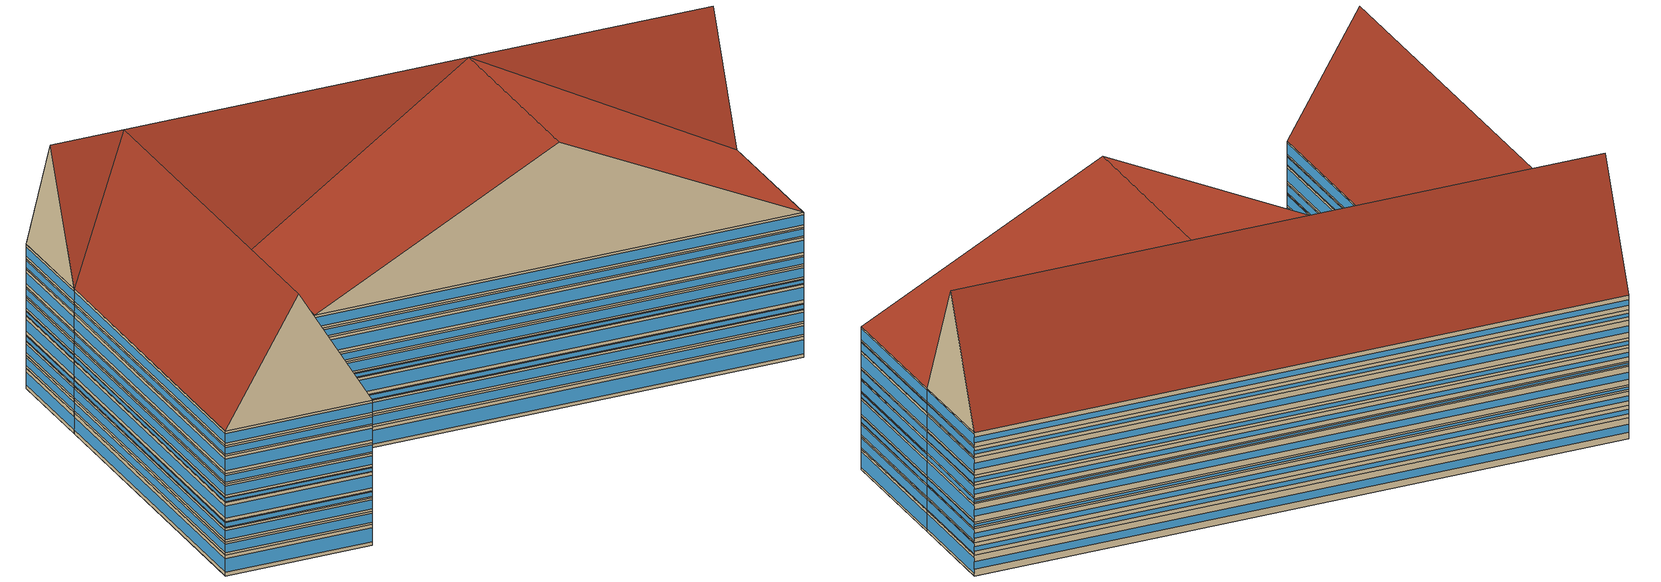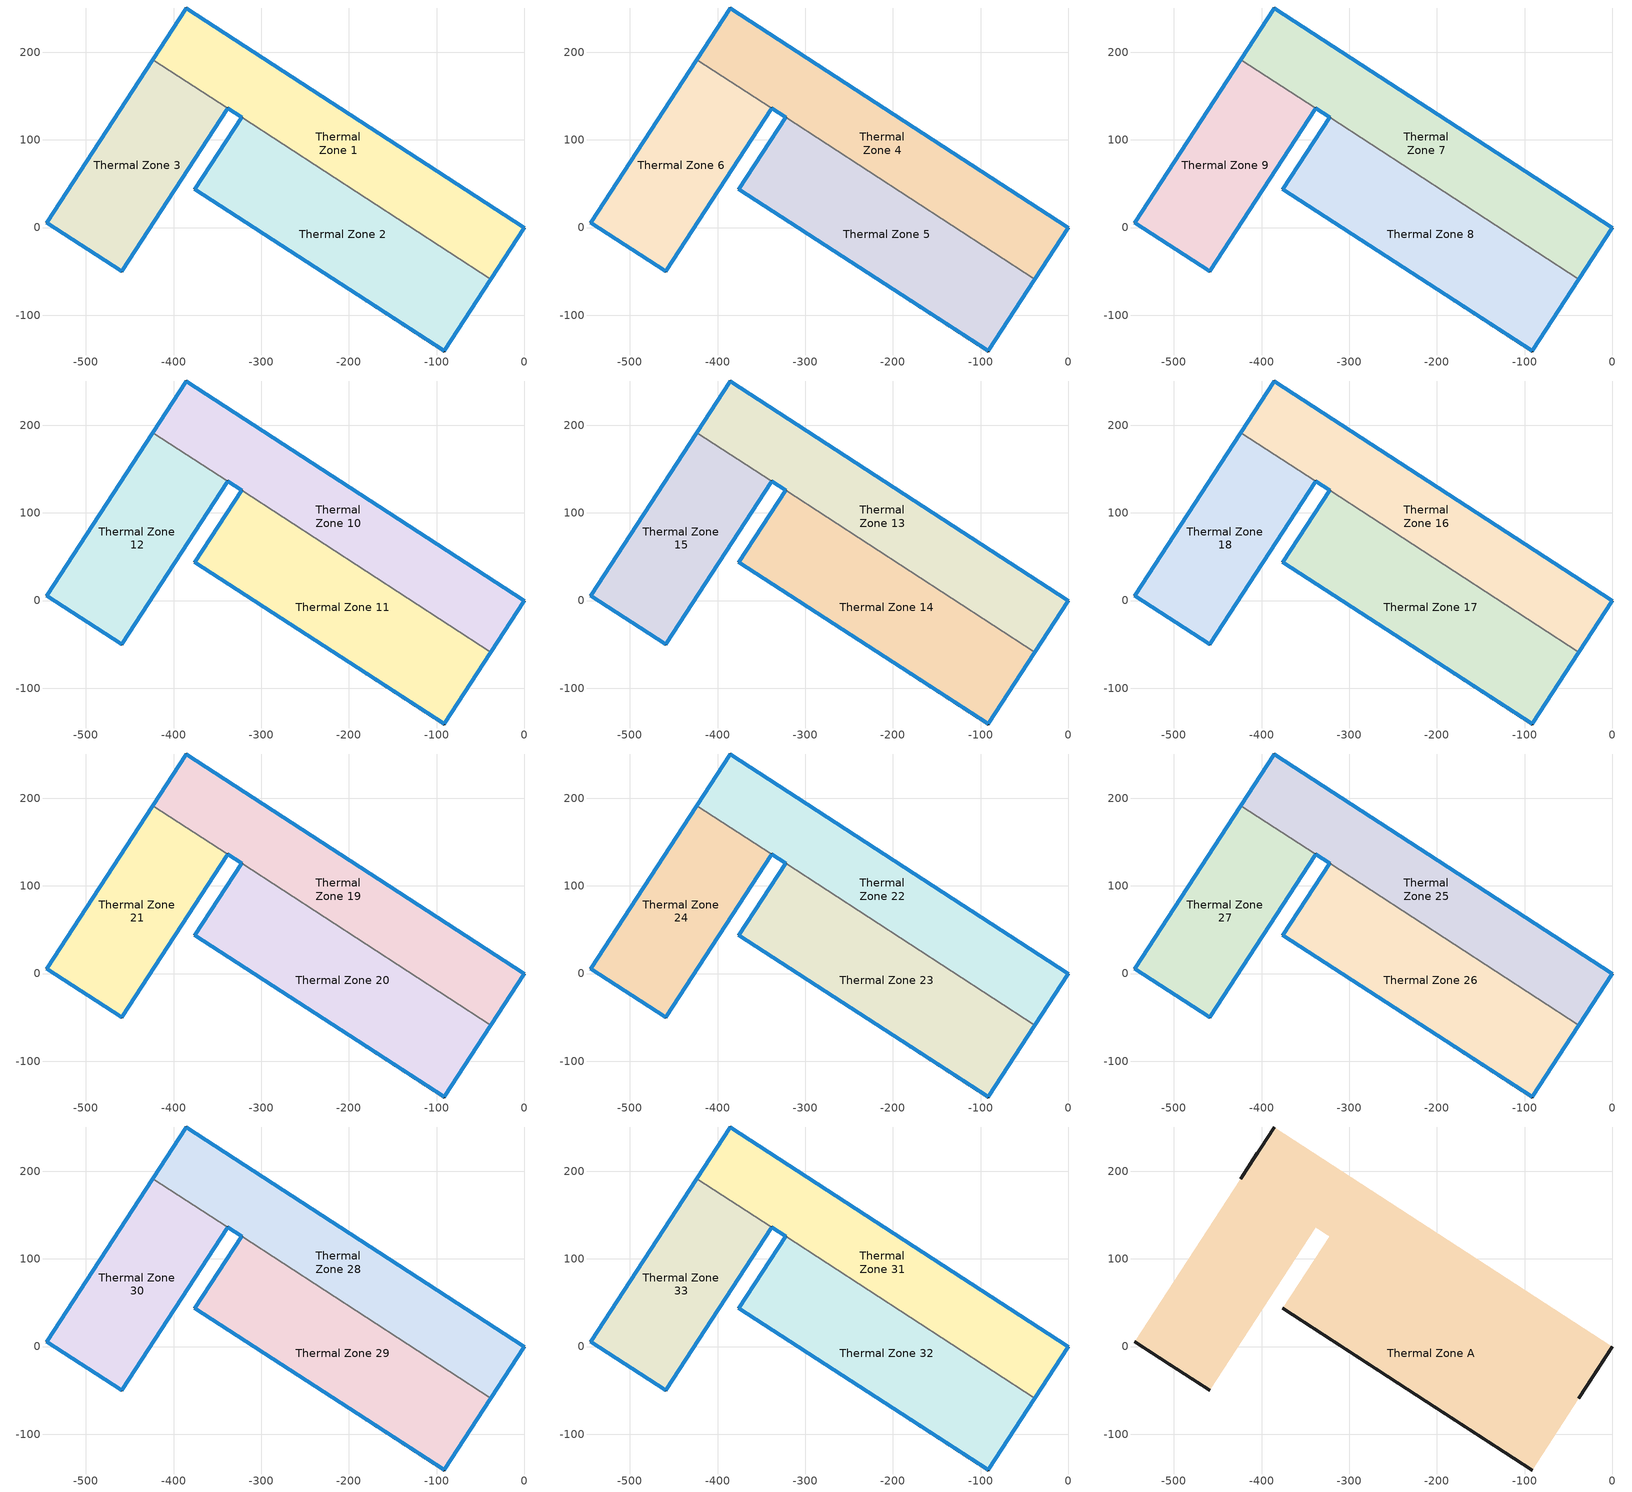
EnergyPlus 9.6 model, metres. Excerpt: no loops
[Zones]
Thermal Zone 1
 floor ground (ExtSlabCarpet): 0,0 -385.59,250.4 -423.76,191.63 -38.17,-58.77 z0
 wall outside (Ext Wall): -38.17,-58.77 0,0 -385.59,250.4 -423.76,191.63 / -338.27,136.11 -322.46,125.85 z0:14.65
 wall to Thermal Zone 2 (Interior Wall): -322.46,125.85 -38.17,-58.77 z0:14.65
 wall to Thermal Zone 3 (Interior Wall): -423.76,191.63 -338.27,136.11 z0:14.65
 window (Ext Window): -385.59,250.39 -423.75,191.64 z2.93:11.72; -338.26,136.11 -322.47,125.85 z2.49:12.16; -0.01,0.01 -385.58,250.4 z4.61:10.04; -38.16,-58.77 -0.01,-0.01 z1.98:12.67
Thermal Zone 2
 floor ground (ExtSlabCarpet): -38.17,-58.77 -322.46,125.85 -375.72,43.83 -91.43,-140.79 z0
 wall outside (Ext Wall): -322.46,125.85 -375.72,43.83 -91.43,-140.79 -38.17,-58.77 z0:14.65
 window (Ext Window): -322.47,125.84 -375.72,43.84 z2.93:11.72; -375.71,43.83 -91.44,-140.78 z2.49:12.16; -91.42,-140.78 -38.17,-58.78 z1.98:12.67
Thermal Zone 3
 floor ground (ExtSlabCarpet): -338.27,136.11 -423.76,191.63 -544.62,5.51 -459.14,-50 z0
 wall outside (Ext Wall): -423.76,191.63 -544.62,5.51 -459.14,-50 -338.27,136.11 z0:14.65
 window (Ext Window): -423.76,191.62 -544.62,5.52 z2.93:11.72; -544.61,5.51 -459.14,-50 z2.49:12.16; -459.13,-50 -338.28,136.11 z1.98:12.67
Thermal Zone 4
 floor to Thermal Zone 1 (Interior Floor): 0,0 -385.59,250.4 -423.76,191.63 -38.17,-58.77 z14.65
 wall outside (Ext Wall): -38.17,-58.77 0,0 -385.59,250.4 -423.76,191.63 / -338.27,136.11 -322.46,125.85 z14.65:23.74
 wall to Thermal Zone 5 (Interior Wall): -322.46,125.85 -38.17,-58.77 z14.65:23.74
 wall to Thermal Zone 6 (Interior Wall): -423.76,191.63 -338.27,136.11 z14.65:23.74
 window (Ext Window): -385.59,250.39 -423.75,191.64 z16.47:21.92; -338.26,136.11 -322.47,125.85 z16.2:22.19; -0.01,0.01 -385.58,250.4 z17.51:20.88; -38.16,-58.77 -0.01,-0.01 z15.88:22.51
Thermal Zone 5
 floor to Thermal Zone 2 (Interior Floor): -38.17,-58.77 -322.46,125.85 -375.72,43.83 -91.43,-140.79 z14.65
 wall outside (Ext Wall): -322.46,125.85 -375.72,43.83 -91.43,-140.79 -38.17,-58.77 z14.65:23.74
 window (Ext Window): -322.47,125.84 -375.72,43.84 z16.47:21.92; -375.71,43.83 -91.44,-140.78 z16.2:22.19; -91.42,-140.78 -38.17,-58.78 z15.88:22.51
Thermal Zone 6
 floor to Thermal Zone 3 (Interior Floor): -338.27,136.11 -423.76,191.63 -544.62,5.51 -459.14,-50 z14.65
 wall outside (Ext Wall): -423.76,191.63 -544.62,5.51 -459.14,-50 -338.27,136.11 z14.65:23.74
 window (Ext Window): -423.76,191.62 -544.62,5.52 z16.47:21.92; -544.61,5.51 -459.14,-50 z16.2:22.19; -459.13,-50 -338.28,136.11 z15.88:22.51
Thermal Zone 7
 floor to Thermal Zone 4 (Interior Floor): 0,0 -385.59,250.4 -423.76,191.63 -38.17,-58.77 z23.74
 wall outside (Ext Wall): -38.17,-58.77 0,0 -385.59,250.4 -423.76,191.63 / -338.27,136.11 -322.46,125.85 z23.74:33.35
 wall to Thermal Zone 8 (Interior Wall): -322.46,125.85 -38.17,-58.77 z23.74:33.35
 wall to Thermal Zone 9 (Interior Wall): -423.76,191.63 -338.27,136.11 z23.74:33.35
 window (Ext Window): -385.59,250.39 -423.75,191.64 z25.66:31.43; -338.26,136.11 -322.47,125.85 z25.37:31.72; -0.01,0.01 -385.58,250.4 z26.77:30.32; -38.16,-58.77 -0.01,-0.01 z25.04:32.05
Thermal Zone 8
 floor to Thermal Zone 5 (Interior Floor): -38.17,-58.77 -322.46,125.85 -375.72,43.83 -91.43,-140.79 z23.74
 wall outside (Ext Wall): -322.46,125.85 -375.72,43.83 -91.43,-140.79 -38.17,-58.77 z23.74:33.35
 window (Ext Window): -322.47,125.84 -375.72,43.84 z25.66:31.43; -375.71,43.83 -91.44,-140.78 z25.37:31.72; -91.42,-140.78 -38.17,-58.78 z25.04:32.05
Thermal Zone 9
 floor to Thermal Zone 6 (Interior Floor): -338.27,136.11 -423.76,191.63 -544.62,5.51 -459.14,-50 z23.74
 wall outside (Ext Wall): -423.76,191.63 -544.62,5.51 -459.14,-50 -338.27,136.11 z23.74:33.35
 window (Ext Window): -423.76,191.62 -544.62,5.52 z25.66:31.43; -544.61,5.51 -459.14,-50 z25.37:31.72; -459.13,-50 -338.28,136.11 z25.04:32.05
Thermal Zone 10
 floor to Thermal Zone 7 (Interior Floor): 0,0 -385.59,250.4 -423.76,191.63 -38.17,-58.77 z33.35
 wall outside (Ext Wall): -38.17,-58.77 0,0 -385.59,250.4 -423.76,191.63 / -338.27,136.11 -322.46,125.85 z33.35:38.03
 wall to Thermal Zone 11 (Interior Wall): -322.46,125.85 -38.17,-58.77 z33.35:38.03
 wall to Thermal Zone 12 (Interior Wall): -423.76,191.63 -338.27,136.11 z33.35:38.03
 window (Ext Window): -385.59,250.39 -423.75,191.64 z34.29:37.09; -338.26,136.11 -322.47,125.85 z34.15:37.23; -0.01,0.01 -385.58,250.4 z34.82:36.56; -38.16,-58.77 -0.01,-0.01 z33.98:37.4
Thermal Zone 11
 floor to Thermal Zone 8 (Interior Floor): -38.17,-58.77 -322.46,125.85 -375.72,43.83 -91.43,-140.79 z33.35
 wall outside (Ext Wall): -322.46,125.85 -375.72,43.83 -91.43,-140.79 -38.17,-58.77 z33.35:38.03
 window (Ext Window): -322.47,125.84 -375.72,43.84 z34.29:37.09; -375.71,43.83 -91.44,-140.78 z34.15:37.23; -91.42,-140.78 -38.17,-58.78 z33.98:37.4
Thermal Zone 12
 floor to Thermal Zone 9 (Interior Floor): -338.27,136.11 -423.76,191.63 -544.62,5.51 -459.14,-50 z33.35
 wall outside (Ext Wall): -423.76,191.63 -544.62,5.51 -459.14,-50 -338.27,136.11 z33.35:38.03
 window (Ext Window): -423.76,191.62 -544.62,5.52 z34.29:37.09; -544.61,5.51 -459.14,-50 z34.15:37.23; -459.13,-50 -338.28,136.11 z33.98:37.4
Thermal Zone 13
 floor to Thermal Zone 10 (Interior Floor): 0,0 -385.59,250.4 -423.76,191.63 -38.17,-58.77 z38.03
 wall outside (Ext Wall): -38.17,-58.77 0,0 -385.59,250.4 -423.76,191.63 / -338.27,136.11 -322.46,125.85 z38.03:51.22
 wall to Thermal Zone 14 (Interior Wall): -322.46,125.85 -38.17,-58.77 z38.03:51.22
 wall to Thermal Zone 15 (Interior Wall): -423.76,191.63 -338.27,136.11 z38.03:51.22
 window (Ext Window): -385.59,250.39 -423.75,191.64 z40.67:48.58; -338.26,136.11 -322.47,125.85 z40.27:48.98; -0.01,0.01 -385.58,250.4 z42.18:47.07; -38.16,-58.77 -0.01,-0.01 z39.81:49.44
Thermal Zone 14
 floor to Thermal Zone 11 (Interior Floor): -38.17,-58.77 -322.46,125.85 -375.72,43.83 -91.43,-140.79 z38.03
 wall outside (Ext Wall): -322.46,125.85 -375.72,43.83 -91.43,-140.79 -38.17,-58.77 z38.03:51.22
 window (Ext Window): -322.47,125.84 -375.72,43.84 z40.67:48.58; -375.71,43.83 -91.44,-140.78 z40.27:48.98; -91.42,-140.78 -38.17,-58.78 z39.81:49.44
Thermal Zone 15
 floor to Thermal Zone 12 (Interior Floor): -338.27,136.11 -423.76,191.63 -544.62,5.51 -459.14,-50 z38.03
 wall outside (Ext Wall): -423.76,191.63 -544.62,5.51 -459.14,-50 -338.27,136.11 z38.03:51.22
 window (Ext Window): -423.76,191.62 -544.62,5.52 z40.67:48.58; -544.61,5.51 -459.14,-50 z40.27:48.98; -459.13,-50 -338.28,136.11 z39.81:49.44
Thermal Zone 16
 floor to Thermal Zone 13 (Interior Floor): 0,0 -385.59,250.4 -423.76,191.63 -38.17,-58.77 z51.22
 wall outside (Ext Wall): -38.17,-58.77 0,0 -385.59,250.4 -423.76,191.63 / -338.27,136.11 -322.46,125.85 z51.22:54.92
 wall to Thermal Zone 17 (Interior Wall): -322.46,125.85 -38.17,-58.77 z51.22:54.92
 wall to Thermal Zone 18 (Interior Wall): -423.76,191.63 -338.27,136.11 z51.22:54.92
 window (Ext Window): -385.59,250.39 -423.75,191.64 z51.96:54.18; -338.26,136.11 -322.47,125.85 z51.85:54.29; -0.01,0.01 -385.58,250.4 z52.39:53.75; -38.16,-58.77 -0.01,-0.01 z51.72:54.42
Thermal Zone 17
 floor to Thermal Zone 14 (Interior Floor): -38.17,-58.77 -322.46,125.85 -375.72,43.83 -91.43,-140.79 z51.22
 wall outside (Ext Wall): -322.46,125.85 -375.72,43.83 -91.43,-140.79 -38.17,-58.77 z51.22:54.92
 window (Ext Window): -322.47,125.84 -375.72,43.84 z51.96:54.18; -375.71,43.83 -91.44,-140.78 z51.85:54.29; -91.42,-140.78 -38.17,-58.78 z51.72:54.42
Thermal Zone 18
 floor to Thermal Zone 15 (Interior Floor): -338.27,136.11 -423.76,191.63 -544.62,5.51 -459.14,-50 z51.22
 wall outside (Ext Wall): -423.76,191.63 -544.62,5.51 -459.14,-50 -338.27,136.11 z51.22:54.92
 window (Ext Window): -423.76,191.62 -544.62,5.52 z51.96:54.18; -544.61,5.51 -459.14,-50 z51.85:54.29; -459.13,-50 -338.28,136.11 z51.72:54.42
Thermal Zone 19
 floor to Thermal Zone 16 (Interior Floor): 0,0 -385.59,250.4 -423.76,191.63 -38.17,-58.77 z54.92
 wall outside (Ext Wall): -38.17,-58.77 0,0 -385.59,250.4 -423.76,191.63 / -338.27,136.11 -322.46,125.85 z54.92:64.27
 wall to Thermal Zone 20 (Interior Wall): -322.46,125.85 -38.17,-58.77 z54.92:64.27
 wall to Thermal Zone 21 (Interior Wall): -423.76,191.63 -338.27,136.11 z54.92:64.27
 window (Ext Window): -385.59,250.39 -423.75,191.64 z56.79:62.4; -338.26,136.11 -322.47,125.85 z56.51:62.68; -0.01,0.01 -385.58,250.4 z57.87:61.32; -38.16,-58.77 -0.01,-0.01 z56.18:63.01
Thermal Zone 20
 floor to Thermal Zone 17 (Interior Floor): -38.17,-58.77 -322.46,125.85 -375.72,43.83 -91.43,-140.79 z54.92
 wall outside (Ext Wall): -322.46,125.85 -375.72,43.83 -91.43,-140.79 -38.17,-58.77 z54.92:64.27
 window (Ext Window): -322.47,125.84 -375.72,43.84 z56.79:62.4; -375.71,43.83 -91.44,-140.78 z56.51:62.68; -91.42,-140.78 -38.17,-58.78 z56.18:63.01
Thermal Zone 21
 floor to Thermal Zone 18 (Interior Floor): -338.27,136.11 -423.76,191.63 -544.62,5.51 -459.14,-50 z54.92
 wall outside (Ext Wall): -423.76,191.63 -544.62,5.51 -459.14,-50 -338.27,136.11 z54.92:64.27
 window (Ext Window): -423.76,191.62 -544.62,5.52 z56.79:62.4; -544.61,5.51 -459.14,-50 z56.51:62.68; -459.13,-50 -338.28,136.11 z56.18:63.01
Thermal Zone 22
 floor to Thermal Zone 19 (Interior Floor): 0,0 -385.59,250.4 -423.76,191.63 -38.17,-58.77 z64.27
 wall outside (Ext Wall): -38.17,-58.77 0,0 -385.59,250.4 -423.76,191.63 / -338.27,136.11 -322.46,125.85 z64.27:71.54
 wall to Thermal Zone 23 (Interior Wall): -322.46,125.85 -38.17,-58.77 z64.27:71.54
 wall to Thermal Zone 24 (Interior Wall): -423.76,191.63 -338.27,136.11 z64.27:71.54
 window (Ext Window): -385.59,250.39 -423.75,191.64 z65.72:70.09; -338.26,136.11 -322.47,125.85 z65.51:70.3; -0.01,0.01 -385.58,250.4 z66.56:69.25; -38.16,-58.77 -0.01,-0.01 z65.25:70.56
Thermal Zone 23
 floor to Thermal Zone 20 (Interior Floor): -38.17,-58.77 -322.46,125.85 -375.72,43.83 -91.43,-140.79 z64.27
 wall outside (Ext Wall): -322.46,125.85 -375.72,43.83 -91.43,-140.79 -38.17,-58.77 z64.27:71.54
 window (Ext Window): -322.47,125.84 -375.72,43.84 z65.72:70.09; -375.71,43.83 -91.44,-140.78 z65.51:70.3; -91.42,-140.78 -38.17,-58.78 z65.25:70.56
Thermal Zone 24
 floor to Thermal Zone 21 (Interior Floor): -338.27,136.11 -423.76,191.63 -544.62,5.51 -459.14,-50 z64.27
 wall outside (Ext Wall): -423.76,191.63 -544.62,5.51 -459.14,-50 -338.27,136.11 z64.27:71.54
 window (Ext Window): -423.76,191.62 -544.62,5.52 z65.72:70.09; -544.61,5.51 -459.14,-50 z65.51:70.3; -459.13,-50 -338.28,136.11 z65.25:70.56
Thermal Zone 25
 floor to Thermal Zone 22 (Interior Floor): 0,0 -385.59,250.4 -423.76,191.63 -38.17,-58.77 z71.54
 wall outside (Ext Wall): -38.17,-58.77 0,0 -385.59,250.4 -423.76,191.63 / -338.27,136.11 -322.46,125.85 z71.54:83.93
 wall to Thermal Zone 26 (Interior Wall): -322.46,125.85 -38.17,-58.77 z71.54:83.93
 wall to Thermal Zone 27 (Interior Wall): -423.76,191.63 -338.27,136.11 z71.54:83.93
 window (Ext Window): -385.59,250.39 -423.75,191.64 z74.02:81.45; -338.26,136.11 -322.47,125.85 z73.65:81.82; -0.01,0.01 -385.58,250.4 z75.44:80.03; -38.16,-58.77 -0.01,-0.01 z73.21:82.26
Thermal Zone 26
 floor to Thermal Zone 23 (Interior Floor): -38.17,-58.77 -322.46,125.85 -375.72,43.83 -91.43,-140.79 z71.54
 wall outside (Ext Wall): -322.46,125.85 -375.72,43.83 -91.43,-140.79 -38.17,-58.77 z71.54:83.93
 window (Ext Window): -322.47,125.84 -375.72,43.84 z74.02:81.45; -375.71,43.83 -91.44,-140.78 z73.65:81.82; -91.42,-140.78 -38.17,-58.78 z73.21:82.26
Thermal Zone 27
 floor to Thermal Zone 24 (Interior Floor): -338.27,136.11 -423.76,191.63 -544.62,5.51 -459.14,-50 z71.54
 wall outside (Ext Wall): -423.76,191.63 -544.62,5.51 -459.14,-50 -338.27,136.11 z71.54:83.93
 window (Ext Window): -423.76,191.62 -544.62,5.52 z74.02:81.45; -544.61,5.51 -459.14,-50 z73.65:81.82; -459.13,-50 -338.28,136.11 z73.21:82.26
Thermal Zone 28
 floor to Thermal Zone 25 (Interior Floor): 0,0 -385.59,250.4 -423.76,191.63 -38.17,-58.77 z83.93
 wall outside (Ext Wall): -38.17,-58.77 0,0 -385.59,250.4 -423.76,191.63 / -338.27,136.11 -322.46,125.85 z83.93:91.13
 wall to Thermal Zone 29 (Interior Wall): -322.46,125.85 -38.17,-58.77 z83.93:91.13
 wall to Thermal Zone 30 (Interior Wall): -423.76,191.63 -338.27,136.11 z83.93:91.13
 window (Ext Window): -385.59,250.39 -423.75,191.64 z85.37:89.69; -338.26,136.11 -322.47,125.85 z85.15:89.91; -0.01,0.01 -385.58,250.4 z86.2:88.86; -38.16,-58.77 -0.01,-0.01 z84.9:90.16
Thermal Zone 29
 floor to Thermal Zone 26 (Interior Floor): -38.17,-58.77 -322.46,125.85 -375.72,43.83 -91.43,-140.79 z83.93
 wall outside (Ext Wall): -322.46,125.85 -375.72,43.83 -91.43,-140.79 -38.17,-58.77 z83.93:91.13
 window (Ext Window): -322.47,125.84 -375.72,43.84 z85.37:89.69; -375.71,43.83 -91.44,-140.78 z85.15:89.91; -91.42,-140.78 -38.17,-58.78 z84.9:90.16
Thermal Zone 30
 floor to Thermal Zone 27 (Interior Floor): -338.27,136.11 -423.76,191.63 -544.62,5.51 -459.14,-50 z83.93
 wall outside (Ext Wall): -423.76,191.63 -544.62,5.51 -459.14,-50 -338.27,136.11 z83.93:91.13
 window (Ext Window): -423.76,191.62 -544.62,5.52 z85.37:89.69; -544.61,5.51 -459.14,-50 z85.15:89.91; -459.13,-50 -338.28,136.11 z84.9:90.16
Thermal Zone 31
 floor to Thermal Zone 28 (Interior Floor): 0,0 -385.59,250.4 -423.76,191.63 -38.17,-58.77 z91.13
 wall outside (Ext Wall): -38.17,-58.77 0,0 -385.59,250.4 -423.76,191.63 / -338.27,136.11 -322.46,125.85 z91.13:101.46
 wall to Thermal Zone 32 (Interior Wall): -322.46,125.85 -38.17,-58.77 z91.13:101.46
 wall to Thermal Zone 33 (Interior Wall): -423.76,191.63 -338.27,136.11 z91.13:101.46
 window (Ext Window): -385.59,250.39 -423.75,191.64 z93.2:99.39; -338.26,136.11 -322.47,125.85 z92.89:99.7; -0.01,0.01 -385.58,250.4 z94.38:98.21; -38.16,-58.77 -0.01,-0.01 z92.52:100.07
Thermal Zone 32
 floor to Thermal Zone 29 (Interior Floor): -38.17,-58.77 -322.46,125.85 -375.72,43.83 -91.43,-140.79 z91.13
 wall outside (Ext Wall): -322.46,125.85 -375.72,43.83 -91.43,-140.79 -38.17,-58.77 z91.13:101.46
 window (Ext Window): -322.47,125.84 -375.72,43.84 z93.2:99.39; -375.71,43.83 -91.44,-140.78 z92.89:99.7; -91.42,-140.78 -38.17,-58.78 z92.52:100.07
Thermal Zone 33
 floor to Thermal Zone 30 (Interior Floor): -338.27,136.11 -423.76,191.63 -544.62,5.51 -459.14,-50 z91.13
 wall outside (Ext Wall): -423.76,191.63 -544.62,5.51 -459.14,-50 -338.27,136.11 z91.13:101.46
 window (Ext Window): -423.76,191.62 -544.62,5.52 z93.2:99.39; -544.61,5.51 -459.14,-50 z92.89:99.7; -459.13,-50 -338.28,136.11 z92.52:100.07
Thermal Zone A
 floor to Thermal Zone 31 (Interior Floor): 0,0 -385.59,250.4 -423.76,191.63 -38.17,-58.77 z101.46
 floor to Thermal Zone 32 (Interior Floor): -38.17,-58.77 -322.46,125.85 -375.72,43.83 -91.43,-140.79 z101.46
 floor to Thermal Zone 33 (Interior Floor): -338.27,136.11 -423.76,191.63 -544.62,5.51 -459.14,-50 z101.46
 wall outside (Ext Wall): -385.59,250.4,101.46 -423.76,191.63,101.46 -404.67,221.02,186.42; 0,0,101.46 -19.08,-29.39,186.42 -38.17,-58.77,101.46; -233.57,-48.48,186.42 -375.72,43.83,101.46 -91.43,-140.79,101.46; -459.14,-50,101.46 -501.87,-22.25,186.42 -544.62,5.51,101.46
 roof outside (Ext Roof): 0,0,101.46 -385.59,250.4,101.46 -404.67,221.02,186.42 -19.08,-29.39,186.42; -19.08,-29.39,186.42 -161.23,62.92,186.42 -38.17,-58.77,101.46; -361.92,193.26,186.42 -404.67,221.02,186.42 -423.76,191.63,101.46; -161.23,62.92,186.42 -361.92,193.26,186.42 -338.27,136.11,101.46 -322.46,125.85,101.46; -38.17,-58.77,101.46 -161.23,62.92,186.42 -233.57,-48.48,186.42 -91.43,-140.79,101.46; -161.23,62.92,186.42 -322.46,125.85,101.46 -375.72,43.83,101.46 -233.57,-48.48,186.42; -338.27,136.11,101.46 -361.92,193.26,186.42 -501.87,-22.25,186.42 -459.14,-50,101.46; -361.92,193.26,186.42 -423.76,191.63,101.46 -544.62,5.51,101.46 -501.87,-22.25,186.42
[Building]
Building 1: North Axis {deg}=-0
[Site:Location]
Washington Dc Dulles IntL Ar: Latitude {deg}=38.98; Longitude {deg}=-77.47; Time Zone {hr}=-5; Elevation {m}=82
[SizingPeriod:DesignDay] Day of Month=21; Dry-Bulb Temperature Range Modifier Type=DefaultMultipliers; Barometric Pressure {Pa}=86790; Rain Indicator=No; Snow Indicator=No; Daylight Saving Time Indicator=No; Begin Environment Reset Mode=FullResetAtBeginEnvironment
Name | Month | Day Type | Maximum Dry-Bulb Temperature {C} | Daily Dry-Bulb Temperature Range {deltaC} | Humidity Condition Type | Wetbulb or DewPoint at Maximum Dry-Bulb {C} | Wind Speed {m/s} | Wind Direction {deg} | Solar Model Indicator | ASHRAE Clear Sky Optical Depth for Beam Irradiance (taub) | ASHRAE Clear Sky Optical Depth for Diffuse Irradiance (taud) | Enthalpy at Maximum Dry-Bulb {J/kg} | Sky Clearness
SALT-LAKE-CITY-IAP Ann Clg .4% Condns DB=>MWB | 7 | SummerDesignDay | 36.5 | 14.4 | Wetbulb | 17.1 | 5 | 340 | ASHRAETau | 0.339 | 2.366
SALT-LAKE-CITY-IAP Ann Clg .4% Condns DP=>MDB | 7 | SummerDesignDay | 22.5 | 14.4 | Dewpoint | 15.6 | 5 | 340 | ASHRAETau | 0.339 | 2.366
SALT-LAKE-CITY-IAP Ann Clg .4% Condns Enth=>MDB | 7 | SummerDesignDay | 30.8 | 14.4 | Enthalpy |  | 5 | 340 | ASHRAETau | 0.339 | 2.366 | 59300
SALT-LAKE-CITY-IAP Ann Clg .4% Condns WB=>MDB | 7 | SummerDesignDay | 31.2 | 14.4 | Wetbulb | 19 | 5 | 340 | ASHRAETau | 0.339 | 2.366
SALT-LAKE-CITY-IAP Ann Htg 99.6% Condns DB | 1 | WinterDesignDay | -12.4 | 0 | Wetbulb | -12.4 | 2.6 | 140 | ASHRAEClearSky |  |  |  | 0
SALT-LAKE-CITY-IAP Ann Htg Wind 99.6% Condns WS=>MCDB | 1 | WinterDesignDay | 6.8 | 0 | Wetbulb | 6.8 | 12.4 | 140 | ASHRAEClearSky |  |  |  | 0
SALT-LAKE-CITY-IAP Ann Hum_n 99.6% Condns DP=>MCDB | 1 | WinterDesignDay | -10.7 | 0 | Dewpoint | -16.2 | 2.6 | 140 | ASHRAEClearSky |  |  |  | 0
[Material] Thermal Absorptance=0.9
Name | Roughness | Thickness m | Conductivity W/m-K | Density kg/m3 | Specific Heat J/kg-K | Solar Absorptance | Visible Absorptance
wall concrete | MediumRough | 0.03 | 0.5 | 2243 | 837 | 0.65 | 0.65
roof concrete | MediumRough | 0.05 | 0.5 | 2243 | 837 | 0.65 | 0.65
Wall Insulation [18]; Roof Insulation [18] | MediumRough | 0.1693 | 0.049 | 265 | 836.8 | 0.7 | 0.7
F16 Acoustic tile | MediumSmooth | 0.0191 | 0.06 | 368 | 590 | 0.3 | 0.3
M11 100mm lightweight concrete | MediumRough | 0.1016 | 0.53 | 1280 | 840 | 0.5 | 0.5
MAT-CC05 4 HW CONCRETE | Rough | 0.1016 | 1.311 | 2240 | 836.8 | 0.85 | 0.85
G01a 19mm gypsum board | MediumSmooth | 0.019 | 0.16 | 800 | 1090 | 0.4 | 0.4
[Material:AirGap]
Name | Thermal Resistance m2-K/W
F04 Wall air space resistance | 0.15
F05 Ceiling air space resistance | 0.18
[Material:NoMass]
CP02 CARPET PAD: Roughness=Smooth; Thermal Resistance m2-K/W=0.1; Thermal Absorptance=0.9; Solar Absorptance=0.8; Visible Absorptance=0.8
[WindowMaterial:SimpleGlazingSystem]
Window Material Simple Glazing System: U-Factor W/m2-K=1.8; Solar Heat Gain Coefficient=0.3
[Construction]
Ext Roof: roof concrete, Roof Insulation [18]
Ext Wall: wall concrete, Wall Insulation [18]
Ext Window: Window Material Simple Glazing System
ExtSlabCarpet: MAT-CC05 4 HW CONCRETE, CP02 CARPET PAD
Interior Floor: F16 Acoustic tile, F05 Ceiling air space resistance, M11 100mm lightweight concrete
Interior Wall: G01a 19mm gypsum board, F04 Wall air space resistance, G01a 19mm gypsum board
[Zone]
Thermal Zone 1; Thermal Zone 2; Thermal Zone 3: 213, 0, 0, 0, , 1, , , , , , Yes
Thermal Zone 4; Thermal Zone 5; Thermal Zone 6: 213, 0, 0, 14.65, , 1, , , , , , Yes
Thermal Zone 7; Thermal Zone 8; Thermal Zone 9: 213, 0, 0, 23.74, , 1, , , , , , Yes
Thermal Zone 10; Thermal Zone 11; Thermal Zone 12: 213, 0, 0, 33.35, , 1, , , , , , Yes
Thermal Zone 13; Thermal Zone 14; Thermal Zone 15: 213, 0, 0, 38.03, , 1, , , , , , Yes
Thermal Zone 16; Thermal Zone 17; Thermal Zone 18: 213, 0, 0, 51.22, , 1, , , , , , Yes
Thermal Zone 19; Thermal Zone 20; Thermal Zone 21: 213, 0, 0, 54.92, , 1, , , , , , Yes
Thermal Zone 22; Thermal Zone 23; Thermal Zone 24: 213, 0, 0, 64.27, , 1, , , , , , Yes
Thermal Zone 25; Thermal Zone 26; Thermal Zone 27: 213, 0, 0, 71.54, , 1, , , , , , Yes
Thermal Zone 28; Thermal Zone 29; Thermal Zone 30: 213, 0, 0, 83.93, , 1, , , , , , Yes
Thermal Zone 31; Thermal Zone 32; Thermal Zone 33: 213, 0, 0, 91.13, , 1, , , , , , Yes
Thermal Zone A: 213, 0, 0, 101.46, , 1, , , , , , No
